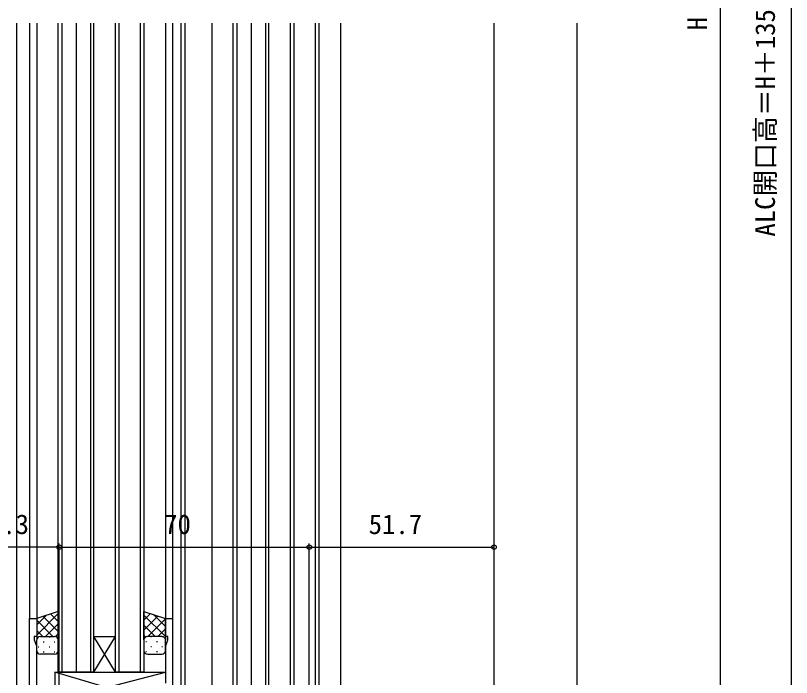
# Model space of a CAD drawing. Units: millimetres, scale not verified. Extents: x -437 to 438, y -681 to 678.
# Drawn here: x -314.1 to -96.8, y 31.6 to 217 of the extents above; entities that cross this region are included whole.
import ezdxf
from ezdxf.enums import TextEntityAlignment as Align

# ---------------------------------------------------------------- set-up
doc = ezdxf.new("R2010")
doc.units = ezdxf.units.MM
doc.header["$LTSCALE"] = 4
for name, color, linetype in [('0-2_YKK_11', 7, 'Continuous'), ('0-4_YKK_12', 2, 'Continuous'), ('0-5_YKK_13', 4, 'Continuous'), ('0-6_YKK_D', 6, 'Continuous'), ('0-8_YSS_K', 3, 'Continuous')]:
    doc.layers.add(name, color=color, linetype=linetype)
doc.styles.add('ＭＳ ゴシック', font='')
doc.styles.get('ＭＳ ゴシック').set_extended_font_data('MS Gothic')

msp = doc.modelspace()

# ---------------------------------------------------------------- linework, layer by layer
at = {"layer": '0-2_YKK_11'}
for points in [[(-310.1, 23.119), (-310.1, 48.119), (-308.1, 48.119), (-308.1, 43.119), (-308.8, 43.119), (-308.8, 42.119), (-308.2, 40.471), (-308.2, 25.119)], [(-272, 30.019), (-272, 40.471), (-271.4, 42.119), (-271.4, 43.119), (-272.1, 43.119), (-272.1, 48.119), (-270.1, 48.119), (-270.1, 28.119)]]:
    msp.add_lwpolyline(points, dxfattribs=at)
at = {"layer": '0-4_YKK_12'}
for p, q in [((-313.8, 214.807), (-313.8, -47.884)), ((-310.1, 214.807), (-310.1, 47.819)), ((-308.1, 214.807), (-308.1, 47.619)), ((-302.1, 33.119), (-302.1, 214.807)), ((-301.1, 214.807), (-301.1, 33.119)), ((-297.1, 214.807), (-297.1, 33.119)), ((-293.1, 214.807), (-293.1, 33.119)), ((-292.1, 33.119), (-292.1, 214.807)), ((-286.1, 33.119), (-286.1, 214.807)), ((-285.1, 214.807), (-285.1, 33.119)), ((-279.1, 33.119), (-279.1, 214.807)), ((-278.1, 214.807), (-278.1, 33.119)), ((-272.1, 214.807), (-272.1, 47.619)), ((-270.1, 214.807), (-270.1, -38.181)), ((-267.8, 214.807), (-267.8, -32.881)), ((-266.6, 214.807), (-266.6, -27.881)), ((-259.1, 214.807), (-259.1, 23.619)), ((-253.1, 9.119), (-253.1, 214.807)), ((-252.1, 214.807), (-252.1, 9.119)), ((-248.1, 214.807), (-248.1, 9.119)), ((-244.1, 214.807), (-244.1, 9.119)), ((-243.1, 9.119), (-243.1, 214.807)), ((-237.1, 9.119), (-237.1, 214.807)), ((-236.1, 214.807), (-236.1, 9.119)), ((-230.1, 9.119), (-230.1, 214.807)), ((-229.1, 214.807), (-229.1, 9.119)), ((-223.1, 214.807), (-223.1, 23.619)), ((-180.1, 214.807), (-180.1, 3.119)), ((-292.1, 43.119), (-286.1, 43.119)), ((-292.1, 33.119), (-286.1, 43.119)), ((-286.1, 33.119), (-292.1, 43.119)), ((-292.1, 33.119), (-302.1, 33.119)), ((-292.1, 33.119), (-286.1, 33.119)), ((-278.1, 33.119), (-286.1, 33.119))]:
    msp.add_line(p, q, dxfattribs=at)
at = {"layer": '0-5_YKK_13'}
for p, q in [((-308.1, 43.488), (-302.1, 49.488)), ((-308.1, 46.316), (-305.395, 49.021)), ((-302.1, 44.468), (-306.338, 48.707)), ((-302.1, 47.296), (-304.217, 49.414)), ((-278.1, 47.696), (-276.282, 49.514)), ((-272.1, 43.088), (-278.1, 49.088)), ((-278.1, 44.868), (-274.161, 48.807)), ((-277.02, 43.119), (-272.1, 48.04)), ((-272.1, 45.916), (-275.405, 49.221)), ((-303.579, 43.119), (-308.1, 47.64)), ((-305.639, 43.119), (-302.1, 46.659)), ((-274.96, 43.119), (-278.1, 46.259)), ((-306.408, 43.119), (-308.1, 44.811)), ((-302.844, 43.086), (-302.1, 43.831)), ((-274.191, 43.119), (-272.1, 45.211)), ((-308.1, 39.119), (-308.1, 42.119)), ((-307.514, 43.029), (-307.48, 43.029)), ((-307.1, 43.119), (-303.1, 43.119)), ((-307.1, 43.119), (-303.1, 43.119)), ((-306.265, 41.614), (-306.065, 41.614)), ((-304.65, 43.029), (-304.45, 43.029)), ((-303.235, 41.614), (-303.035, 41.614)), ((-302.1, 42.119), (-302.1, 39.119)), ((-277.634, 42.965), (-278.1, 43.431)), ((-278.1, 42.119), (-278.1, 39.119)), ((-277.365, 41.614), (-277.565, 41.614)), ((-273.1, 43.119), (-277.1, 43.119)), ((-273.1, 43.119), (-277.1, 43.119)), ((-275.95, 43.029), (-276.15, 43.029)), ((-274.335, 41.614), (-274.535, 41.614)), ((-272.92, 43.029), (-273.12, 43.029)), ((-272.128, 42.355), (-272.1, 42.383)), ((-272.1, 39.119), (-272.1, 42.119)), ((-307.68, 40.199), (-307.48, 40.199)), ((-304.65, 40.199), (-304.45, 40.199)), ((-275.95, 40.199), (-276.15, 40.199)), ((-272.92, 40.199), (-273.12, 40.199)), ((-303.1, 38.119), (-307.1, 38.119)), ((-306.265, 38.784), (-306.065, 38.784)), ((-303.235, 38.784), (-303.035, 38.784)), ((-277.365, 38.784), (-277.565, 38.784)), ((-277.1, 38.119), (-273.1, 38.119)), ((-274.335, 38.784), (-274.535, 38.784)), ((-303.025, 33.119), (-303.025, 25.119)), ((-303.025, 33.119), (-272.03, 33.119)), ((-303.025, 25.119), (-272.03, 33.119)), ((-276.025, 25.119), (-303.025, 33.119)), ((-272.03, 33.119), (-272.03, 30.119))]:
    msp.add_line(p, q, dxfattribs=at)
for points in [[(-302.1, 42.119), (-302.1, 50.119), (-308.1, 48.119), (-308.1, 42.119)], [(-278.1, 42.119), (-278.1, 50.119), (-272.1, 48.119), (-272.1, 42.119)]]:
    msp.add_lwpolyline(points, dxfattribs=at)
for centre, start, end in [((-307.1, 42.119), 89.9999, 179.9999), ((-307.1, 42.119), 89.9999, 179.9999), ((-303.1, 42.119), 359.9999, 89.9999), ((-303.1, 42.119), 359.9999, 89.9999), ((-277.1, 42.119), 90.0001, 180.0001), ((-277.1, 42.119), 90.0001, 180.0001), ((-273.1, 42.119), 0.0001, 90.0001), ((-273.1, 42.119), 0.0001, 90.0001), ((-307.1, 39.119), 179.9999, 269.9999), ((-303.1, 39.119), 269.9999, 359.9999), ((-277.1, 39.119), 180.0001, 270.0001), ((-273.1, 39.119), 270.0001, 0.0001)]:
    msp.add_arc(centre, 1, start, end, dxfattribs=at)
at = {"layer": '0-6_YKK_D'}
for p, q in [((-96.799, -105.88), (-96.802, 513.494)), ((-116.8, 451.494), (-116.8, -18.881)), ((-301.8, 68.124), (-330.1, 68.124)), ((-301.8, 24.932), (-301.8, 69.124)), ((-301.8, 24.932), (-301.8, 69.119)), ((-301.8, 68.119), (-231.8, 68.119)), ((-231.8, -17.202), (-231.8, 69.119)), ((-231.8, -17.202), (-231.8, 69.119)), ((-231.8, 68.119), (-180.1, 68.119))]:
    msp.add_line(p, q, dxfattribs=at)
for centre in [(-301.8, 68.124), (-301.8, 68.119), (-231.8, 68.119), (-231.8, 68.119), (-180.1, 68.119)]:
    msp.add_circle(centre, 0.637, dxfattribs=at)
at = {"layer": '0-8_YSS_K'}
msp.add_line((-156.799, -25.881), (-156.8, 214.807), dxfattribs=at)
msp.add_line((-156.799, -25.881), (-156.8, 214.807), dxfattribs=at)

# ---------------------------------------------------------------- texts
at = {"layer": '0-6_YKK_D', "style": 'ＭＳ ゴシック'}
for s, p in [('ALC開口高＝H＋135', (-99.78, 155.057)), ('H', (-118.8, 212.812))]:
    msp.add_text(s, height=5.499, rotation=90, dxfattribs=at).set_placement(p, align=Align.BOTTOM_LEFT)
for s, p in [('28.3', (-325.239, 70.124)), ('70', (-272.425, 70.119)), ('51.7', (-215.176, 70.119))]:
    msp.add_text(s, height=5.499, dxfattribs=at).set_placement(p, align=Align.BOTTOM_LEFT)

doc.saveas('drawing.dxf')
